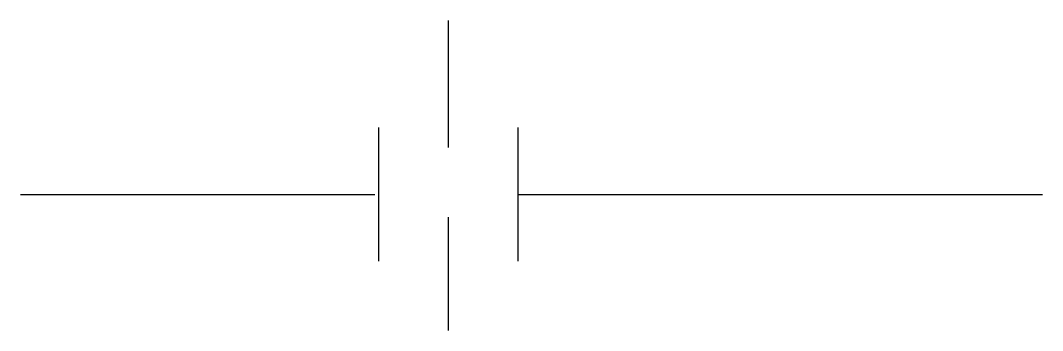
# Model space of a CAD drawing. Header units: metres. Extents: x 1814 to 4659, y -113609 to -112746.
import ezdxf

# ---------------------------------------------------------------- set-up
doc = ezdxf.new("R2010")
doc.units = ezdxf.units.M
doc.layers.add('G', color=3, linetype='Continuous')

msp = doc.modelspace()

# ---------------------------------------------------------------- linework, layer by layer
at = {"layer": 'G'}
for p, q in [((3005.47, -113099.72), (3005.47, -112746.14)), ((2811.69, -113416.07), (2811.69, -113044.32)), ((3199.25, -113416.07), (3199.25, -113044.32)), ((1814.48, -113230.19), (2801.01, -113230.19)), ((3199.25, -113230.19), (4659.04, -113230.19)), ((3005.47, -113608.7), (3005.47, -113292.89))]:
    msp.add_line(p, q, dxfattribs=at)

doc.saveas('drawing.dxf')
